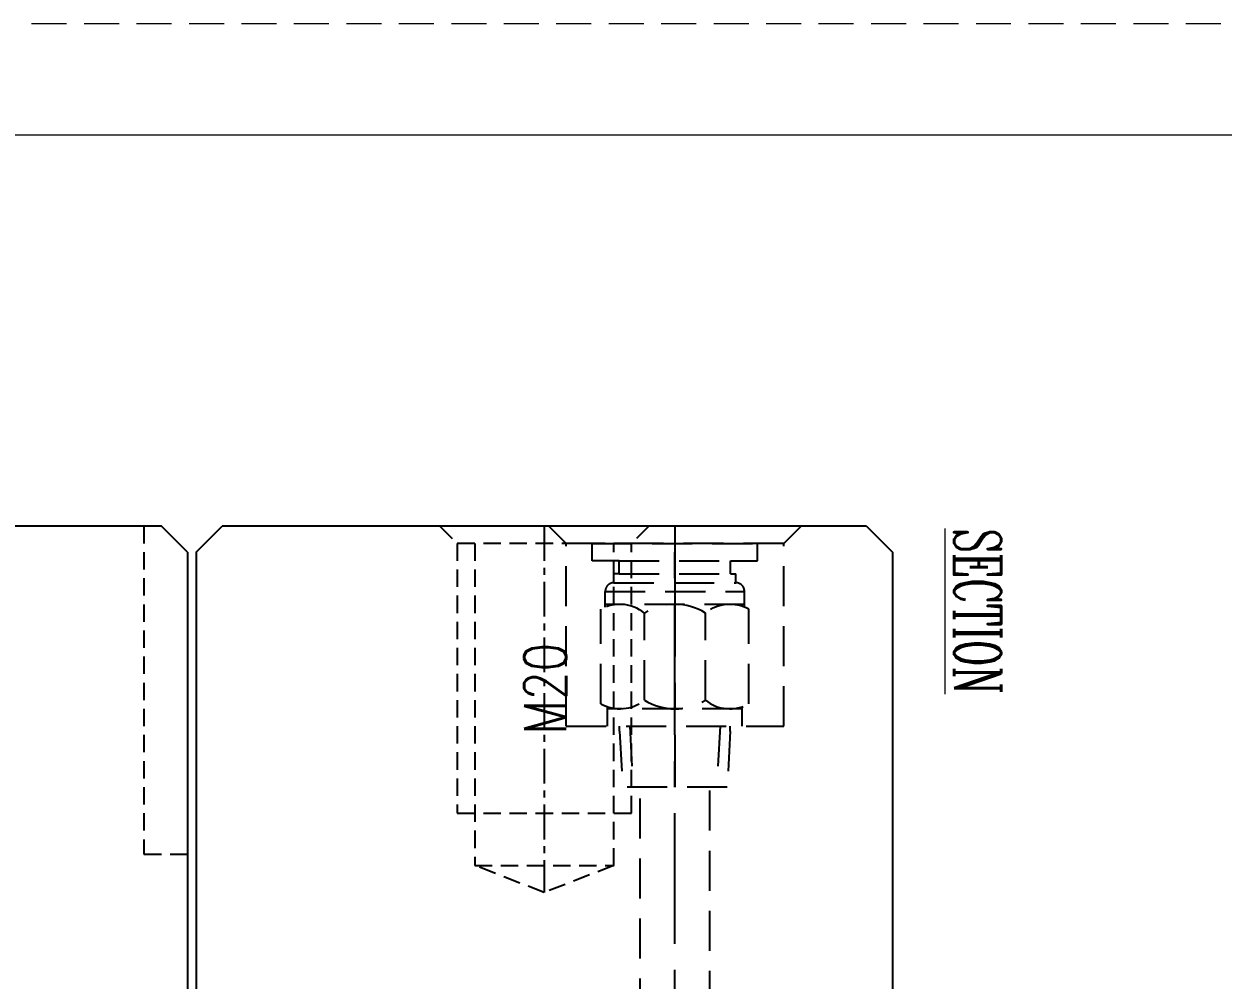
# Model space of a CAD drawing. Header units: millimetres. Extents: x 23490 to 24685, y -23248 to -22403.
# Drawn here: x 23721.4 to 23859.1, y -22512.7 to -22402.8 of the extents above; entities that cross this region are included whole.
import ezdxf

# ---------------------------------------------------------------- set-up
doc = ezdxf.new("R2010")
doc.units = ezdxf.units.MM
doc.header["$LTSCALE"] = 8
for name, pattern in [('CENTER', [2, 1.25, -0.25, 0.25, -0.25]), ('DASHED', [0.75, 0.5, -0.25]), ('HIDDEN', [0.375, 0.25, -0.125])]:
    doc.linetypes.add(name, pattern=pattern)
doc.layers.add('dim', color=3, linetype='Continuous', lineweight=15)
doc.layers.add('MBOM-ASSIS-LAYER', color=71, linetype='Continuous', lineweight=9)
doc.layers.add('WT', color=4, linetype='Continuous')
doc.styles.add('ROMANC', font='RomanC.ttf', dxfattribs={"width": 0.8, "height": 7})
doc.styles.get("Standard").update_dxf_attribs({"font": 'txt.shx', "width": 0.8, "bigfont": 'chineset.shx'})

# ---------------------------------------------------------------- blocks, each defined once
blk = doc.blocks.new('20100617.142056')
at = {"layer": 'MBOM-ASSIS-LAYER', "linetype": 'DASHED'}
blk.add_line((0, 841), (-1189, 841), dxfattribs=at)
at = {"layer": 'MBOM-ASSIS-LAYER'}
blk.add_line((-12.7, 828.3), (-1176.3, 828.3), dxfattribs=at)
blk = doc.blocks.new('20160903.151524')
at = {"layer": 'WT', "color": 125, "linetype": 'HIDDEN', "ltscale": 2.3}
for p, q in [((-6.35, 23.56), (-6.01, 30)), ((-6.01, 30), (6.01, 30)), ((-5.19, 23), (-4.82, 30)), ((5.19, 23), (4.82, 30)), ((6.35, 23.56), (6.01, 30)), ((-6.35, 23.56), (-6.35, 23)), ((6.35, 23.56), (6.35, 23)), ((12.5, 23), (-12.5, 23)), ((-12.5, 23), (-12.5, 2)), ((-7.75, 23), (-7.75, 20.77)), ((7.75, 23), (7.75, 20.77)), ((12.5, 23), (12.5, 2)), ((-7.75, 21), (7.75, 21)), ((-8.5, 20.43), (-8.5, 9.57)), ((-3.5, 20.01), (-3.5, 9.99)), ((3.5, 20.01), (3.5, 9.99)), ((8.5, 20.43), (8.5, 9.57)), ((-8, 9.33), (-8, 7.51)), ((-8, 9), (8, 9)), ((8, 9.33), (8, 7.51)), ((8, 7.51), (-8, 7.51)), ((7, 6.51), (-7, 6.51)), ((-7, 6.51), (-7, 5.51)), ((-6.4, 5.51), (-7, 5.51)), ((-6.4, 5.51), (-7, 5.51)), ((6.4, 5.51), (-6.4, 5.51)), ((-6.4, 5.51), (-6.4, 4.01)), ((6.4, 5.51), (6.4, 4.01)), ((6.4, 5.51), (7, 5.51)), ((6.4, 5.51), (7, 5.51)), ((7, 6.51), (7, 5.51)), ((-9.5, 4.01), (-9.5, 2)), ((-6.4, 4.01), (-9.5, 4.01)), ((6.4, 4.01), (-6.4, 4.01)), ((6.4, 4.01), (9.5, 4.01)), ((9.5, 4.01), (9.5, 2)), ((-12.5, 2), (-14.5, 0)), ((-12.5, 2), (12.5, 2)), ((9.5, 2), (-9.5, 2)), ((12.5, 2), (14.5, 0)), ((-14.5, 0), (14.5, 0))]:
    blk.add_line(p, q, dxfattribs=at)
at = {"layer": 'WT', "color": 125, "linetype": 'CENTER', "ltscale": 1.5}
blk.add_line((0, 0), (0, 30), dxfattribs=at)
at = {"layer": 'WT', "color": 125, "linetype": 'HIDDEN', "ltscale": 2.3}
for centre, radius, start, end in [((-6.32, 16.53), 4.47, 50.9817, 119.248), ((0, 14.34), 6.66, 58.3016, 121.6984), ((6.32, 16.53), 4.47, 60.752, 129.0183), ((-6.32, 13.47), 4.47, 240.752, 309.0183), ((0, 15.66), 6.66, 238.3016, 301.6984), ((6.32, 13.47), 4.47, 230.9817, 299.248), ((-7, 7.51), 1, 180, 270), ((7, 7.51), 1, 270, 0)]:
    blk.add_arc(centre, radius, start, end, dxfattribs=at)
blk = doc.blocks.new('20160905.155518')
at = {"color": 8, "linetype": 'HIDDEN'}
for p, q in [((12, 0), (-12, 0)), ((-12, 0), (-10, -2)), ((12, 0), (10, -2)), ((-10, -2), (-10, -33)), ((10, -2), (-10, -2)), ((-8, -2), (-8, -39)), ((8, -39), (8, -2)), ((10, -33), (10, -2)), ((-10, -33), (10, -33)), ((-8, -39), (8, -39)), ((0, -42.1), (-8, -39)), ((8, -39), (0, -42.1))]:
    blk.add_line(p, q, dxfattribs=at)
at = {"color": 8, "linetype": 'CENTER', "ltscale": 0.4}
blk.add_line((0, 0), (0, -42.1), dxfattribs=at)
at = {"color": 8, "linetype": 'Continuous', "insert": (2.49, -23.95), "char_height": 4.8, "width": 14.1924, "attachment_point": 7, "rotation": 90}
blk.add_mtext('M20', dxfattribs=at)

msp = doc.modelspace()

# ---------------------------------------------------------------- linework, layer by layer
at = {"linetype": 'Continuous'}
for p, q in [((23737.165, -22460.491), (23653.165, -22460.491)), ((23740.165, -22463.491), (23737.165, -22460.491)), ((23741.165, -22463.491), (23744.165, -22460.491)), ((23818.165, -22460.491), (23744.165, -22460.491)), ((23818.165, -22460.491), (23821.165, -22463.491)), ((23740.165, -22463.491), (23740.165, -22515.491)), ((23741.165, -22463.491), (23741.165, -22515.491)), ((23821.165, -22463.491), (23821.165, -22585.491))]:
    msp.add_line(p, q, dxfattribs=at)
at = {"color": 8, "linetype": 'HIDDEN'}
for p, q in [((23735.165, -22460.491), (23735.165, -22498.206)), ((23735.165, -22498.206), (23740.165, -22498.206))]:
    msp.add_line(p, q, dxfattribs=at)
at = {"layer": 'WT', "color": 125, "linetype": 'CENTER', "ltscale": 1.5}
msp.add_line((23796.165, -22700.491), (23796.165, -22460.491), dxfattribs=at)
at = {"layer": 'WT', "color": 125, "linetype": 'HIDDEN', "ltscale": 2.3}
for p, q in [((23792.165, -22696.491), (23792.165, -22490.491)), ((23800.165, -22702.491), (23800.165, -22490.491))]:
    msp.add_line(p, q, dxfattribs=at)

# ---------------------------------------------------------------- block references
at = {"layer": 'MBOM-ASSIS-LAYER', "xscale": 1.00471256586481, "yscale": 1.00471256586481, "zscale": 1.00471256586481}
msp.add_blockref('20100617.142056', (24684.771, -23247.769), dxfattribs=at)
at = {"layer": 'WT'}
msp.add_blockref('20160905.155518', (23781.165, -22460.491), dxfattribs=at)
at = {"layer": 'WT', "rotation": 180}
msp.add_blockref('20160903.151524', (23796.165, -22460.491), dxfattribs=at)

# ---------------------------------------------------------------- texts
at = {"layer": 'dim', "style": 'ROMANC', "width": 0.6}
msp.add_text('%%uSECTION', height=5.4, rotation=270, dxfattribs=at).set_placement((23828.252, -22460.788))

doc.saveas('drawing.dxf')
